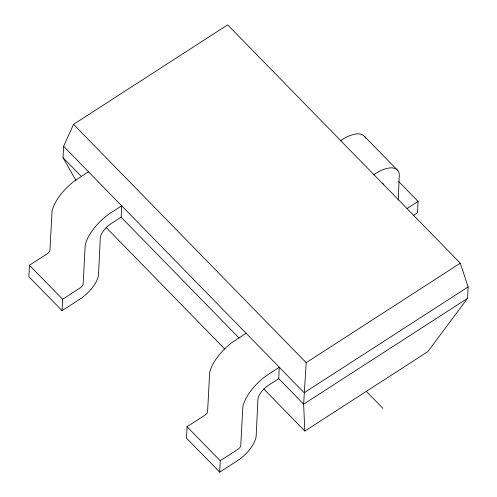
<?xml version="1.0" encoding="UTF-8"?>
<svg xmlns="http://www.w3.org/2000/svg" width="497" height="497" viewBox="0 0 497 497"><rect width="100%" height="100%" fill="white"/><g stroke="black" fill="none" stroke-linecap="round" stroke-linejoin="round"><path stroke-width="0.75" d="M88.478 171.782L74.873 180.697A33.013 14.351 -44.3 0 0 52.023 211.355L49.949 250.407A3.255 1.416 -44.3 0 1 47.693 253.427L29.429 265.255L28.888 276.674L62.075 310.668L80.005 299.095A23.079 10.033 -44.3 0 0 98.568 274.195L100.27 238.038A13.189 5.734 -44.3 0 1 110.874 223.812L121.119 217.195L121.659 205.777L108.06 214.692A33.013 14.351 -44.3 0 0 85.204 245.35L83.129 284.402A3.255 1.416 -44.3 0 1 80.874 287.421L62.616 299.25L62.075 310.668M75.898 180.442L63.051 157.704L63.591 146.286L73.544 124.349L227.669 24.85L460.309 263.18L468.112 286.918L467.571 298.337L427.793 351.665L304.841 431.042L263.683 388.878M246.102 333.263L232.497 342.178A33.013 14.351 -44.3 0 0 209.641 372.837L207.566 411.883A3.255 1.416 -44.3 0 1 205.317 414.908L187.052 426.737L186.512 438.155L219.699 472.15L237.628 460.576A23.079 10.033 -44.3 0 0 256.185 435.676L257.893 399.52A13.189 5.734 -44.3 0 1 268.498 385.293L278.742 378.677L279.283 367.258L265.684 376.173A33.013 14.351 -44.3 0 0 242.828 406.832L240.753 445.877A3.255 1.416 -44.3 0 1 238.498 448.903L220.239 460.731L219.699 472.15M398.265 200.042L399.302 174.198A33.013 14.351 -44.3 0 0 378 172.049L373.259 174.969M398.805 181.66L418.07 201.397L417.53 212.815L413.05 215.71M73.544 124.349L306.183 362.68L303.63 404.173L304.841 431.042M340.078 140.974L344.812 138.054A33.013 14.351 -44.3 0 1 365.581 138.178M407.099 208.485L418.07 201.397M306.183 362.68L460.309 263.18M468.112 286.918L304.17 392.754L63.591 146.286M467.571 298.337L303.63 404.173L278.742 378.677M364.612 136.513L397.799 170.514M366.32 391.35L382.907 408.348M63.051 157.704L81.446 176.547M121.119 217.195L239.069 338.028M106.103 227.446L224.694 348.937M29.429 265.255L62.616 299.25M187.052 426.737L220.239 460.731M382.106 183.219A13.189 5.734 -44.3 0 1 383.746 184.741"/></g></svg>
